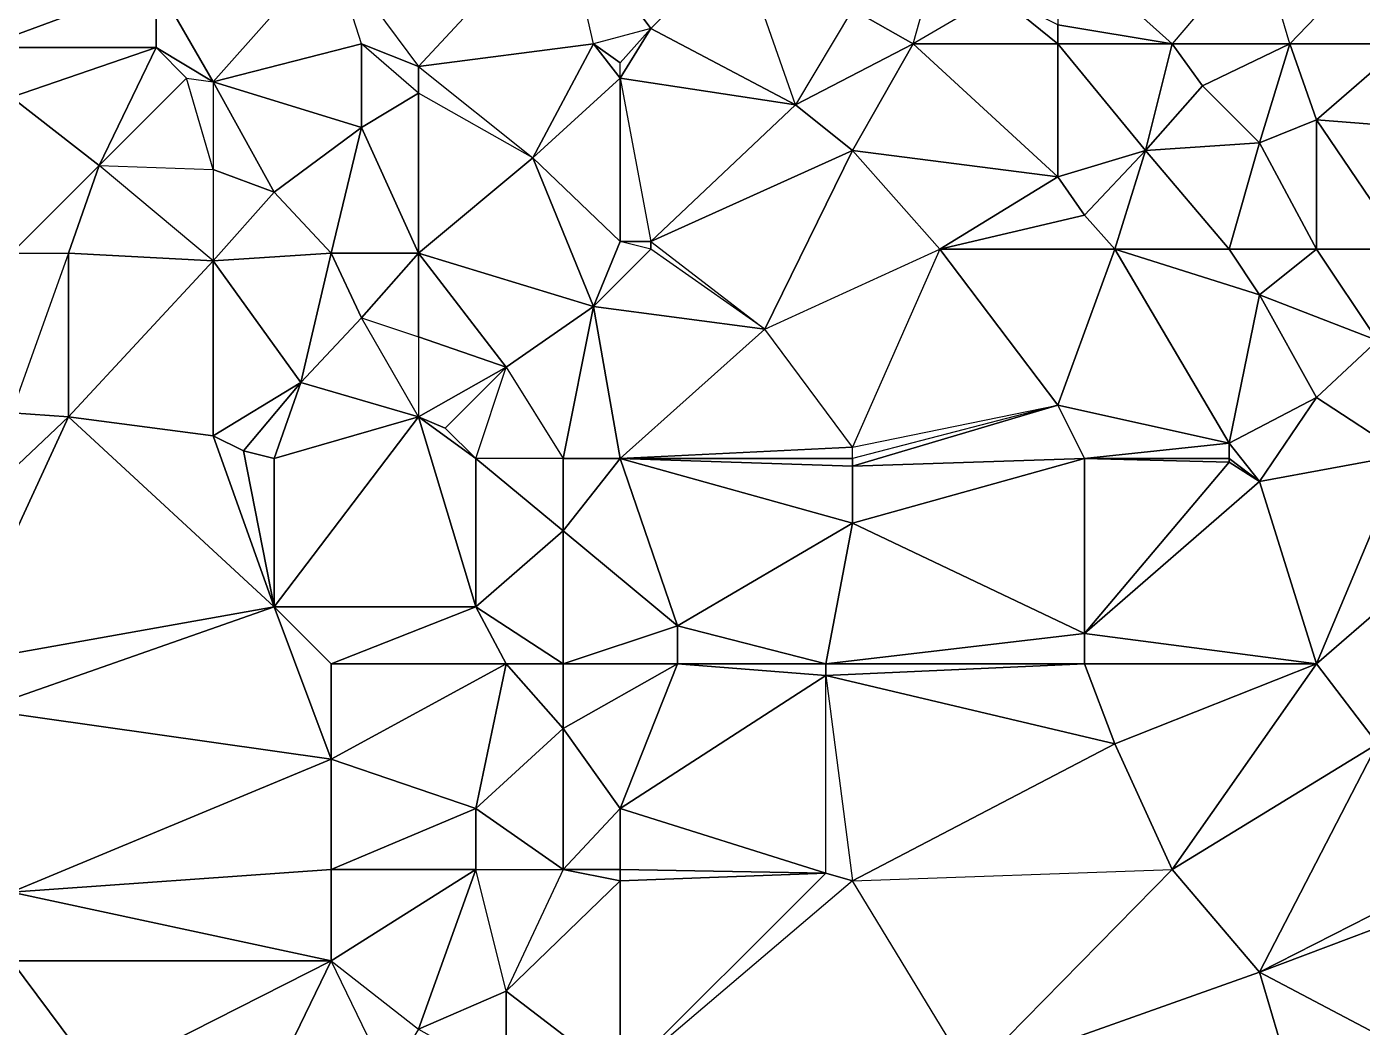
# Model space of a CAD drawing. Header units: metres. Extents: x 121.06818 to 121.07159, y 3.17836 to 3.18313.
# Drawn here: x 121.070553 to 121.070904, y 3.1793525 to 3.1796155 of the extents above; entities that cross this region are included whole.
import ezdxf

# ---------------------------------------------------------------- set-up
doc = ezdxf.new("R2010")
doc.units = ezdxf.units.M

msp = doc.modelspace()

# ---------------------------------------------------------------- linework, layer by layer
at = {"layer": 'DELAUNEY4674', "color": 252}
msp.add_3dface([(121.070801, 3.17934, 0.01041), (121.070885, 3.17934, 0.01042), (121.070877, 3.179367, 0.01042)], dxfattribs=at)
at = {"layer": 'DELAUNEY4722', "color": 252}
msp.add_3dface([(121.070618, 3.179339, 0.01037), (121.070648, 3.179339, 0.01038), (121.070633, 3.17937, 0.01037)], dxfattribs=at)
at = {"layer": 'DELAUNEY4750', "color": 252}
msp.add_3dface([(121.070572, 3.179339, 0.01036), (121.070618, 3.179339, 0.01037), (121.070633, 3.17937, 0.01037)], dxfattribs=at)
at = {"layer": 'DELAUNEY4765', "color": 252}
msp.add_3dface([(121.070534, 3.179339, 0.01035), (121.070572, 3.179339, 0.01036), (121.070549, 3.17937, 0.01036)], dxfattribs=at)
at = {"layer": 'DELAUNEY4779', "color": 252}
msp.add_3dface([(121.070679, 3.179339, 0.01039), (121.070709, 3.179339, 0.0104), (121.070679, 3.179362, 0.01039)], dxfattribs=at)
at = {"layer": 'DELAUNEY4780', "color": 252}
msp.add_3dface([(121.070885, 3.17934, 0.01042), (121.07093, 3.179339, 0.01043), (121.070877, 3.179367, 0.01042)], dxfattribs=at)
at = {"layer": 'DELAUNEY4809', "color": 252}
msp.add_3dface([(121.070709, 3.179339, 0.0104), (121.070801, 3.17934, 0.01041), (121.07077, 3.179391, 0.01041)], dxfattribs=at)
at = {"layer": 'DELAUNEY4823', "color": 252}
msp.add_3dface([(121.070656, 3.179352, 0.01038), (121.070648, 3.179339, 0.01038), (121.070633, 3.17937, 0.01037)], dxfattribs=at)
at = {"layer": 'DELAUNEY4824', "color": 252}
msp.add_3dface([(121.070656, 3.179352, 0.01038), (121.070679, 3.179339, 0.01039), (121.070679, 3.179362, 0.01039)], dxfattribs=at)
at = {"layer": 'DELAUNEY4825', "color": 252}
msp.add_3dface([(121.070801, 3.17934, 0.01041), (121.070877, 3.179367, 0.01042), (121.070854, 3.179394, 0.01042)], dxfattribs=at)
at = {"layer": 'DELAUNEY4851', "color": 252}
msp.add_3dface([(121.070709, 3.179339, 0.0104), (121.070763, 3.179393, 0.01041), (121.07077, 3.179391, 0.01041)], dxfattribs=at)
at = {"layer": 'DELAUNEY4852', "color": 252}
msp.add_3dface([(121.070709, 3.179339, 0.0104), (121.070763, 3.179393, 0.01041), (121.070709, 3.179391, 0.0104)], dxfattribs=at)
at = {"layer": 'DELAUNEY4853', "color": 252}
msp.add_3dface([(121.070801, 3.17934, 0.01041), (121.07077, 3.179391, 0.01041), (121.070854, 3.179394, 0.01042)], dxfattribs=at)
at = {"layer": 'DELAUNEY4865', "color": 252}
msp.add_3dface([(121.070549, 3.17937, 0.01036), (121.070572, 3.179339, 0.01036), (121.070633, 3.17937, 0.01037)], dxfattribs=at)
at = {"layer": 'DELAUNEY4866', "color": 252}
msp.add_3dface([(121.070656, 3.179352, 0.01038), (121.070679, 3.179362, 0.01039), (121.070671, 3.179394, 0.01038)], dxfattribs=at)
at = {"layer": 'DELAUNEY4867', "color": 252}
msp.add_3dface([(121.070679, 3.179362, 0.01039), (121.070709, 3.179339, 0.0104), (121.070709, 3.179391, 0.0104)], dxfattribs=at)
at = {"layer": 'DELAUNEY4868', "color": 252}
msp.add_3dface([(121.07077, 3.179391, 0.01041), (121.070763, 3.179393, 0.01041), (121.070763, 3.179445, 0.01041)], dxfattribs=at)
at = {"layer": 'DELAUNEY4895', "color": 252}
msp.add_3dface([(121.070633, 3.17937, 0.01037), (121.070656, 3.179352, 0.01038), (121.070671, 3.179394, 0.01038)], dxfattribs=at)
at = {"layer": 'DELAUNEY4907', "color": 252}
msp.add_3dface([(121.070854, 3.179394, 0.01042), (121.070877, 3.179367, 0.01042), (121.070908, 3.179427, 0.01043)], dxfattribs=at)
at = {"layer": 'DELAUNEY4920', "color": 252}
msp.add_3dface([(121.070877, 3.179367, 0.01042), (121.07093, 3.179339, 0.01043), (121.07093, 3.179387, 0.01043)], dxfattribs=at)
at = {"layer": 'DELAUNEY4932', "color": 252}
msp.add_3dface([(121.070877, 3.179367, 0.01042), (121.07093, 3.179387, 0.01043), (121.07093, 3.179394, 0.01043)], dxfattribs=at)
at = {"layer": 'DELAUNEY4946', "color": 252}
msp.add_3dface([(121.070679, 3.179362, 0.01039), (121.070709, 3.179391, 0.0104), (121.070694, 3.179394, 0.01039)], dxfattribs=at)
at = {"layer": 'DELAUNEY4965', "color": 252}
msp.add_3dface([(121.070709, 3.179391, 0.0104), (121.070763, 3.179393, 0.01041), (121.070709, 3.179394, 0.0104)], dxfattribs=at)
at = {"layer": 'DELAUNEY4995', "color": 252}
msp.add_3dface([(121.070694, 3.179394, 0.01039), (121.070679, 3.179362, 0.01039), (121.070671, 3.179394, 0.01038)], dxfattribs=at)
at = {"layer": 'DELAUNEY5008', "color": 252}
msp.add_3dface([(121.070694, 3.179394, 0.01039), (121.070709, 3.179391, 0.0104), (121.070709, 3.179394, 0.0104)], dxfattribs=at)
at = {"layer": 'DELAUNEY5028', "color": 252}
msp.add_3dface([(121.070549, 3.17937, 0.01036), (121.070633, 3.17937, 0.01037), (121.070549, 3.179388, 0.01036)], dxfattribs=at)
at = {"layer": 'DELAUNEY5029', "color": 252}
msp.add_3dface([(121.070633, 3.17937, 0.01037), (121.070671, 3.179394, 0.01038), (121.070633, 3.179394, 0.01037)], dxfattribs=at)
at = {"layer": 'DELAUNEY5060', "color": 252}
msp.add_3dface([(121.070549, 3.179388, 0.01036), (121.070633, 3.17937, 0.01037), (121.070633, 3.179394, 0.01037)], dxfattribs=at)
at = {"layer": 'DELAUNEY5061', "color": 252}
msp.add_3dface([(121.070549, 3.179388, 0.01036), (121.070633, 3.179394, 0.01037), (121.070633, 3.179423, 0.01037)], dxfattribs=at)
at = {"layer": 'DELAUNEY5062', "color": 252}
msp.add_3dface([(121.070671, 3.179394, 0.01038), (121.070694, 3.179394, 0.01039), (121.070671, 3.17941, 0.01038)], dxfattribs=at)
at = {"layer": 'DELAUNEY5075', "color": 252}
msp.add_3dface([(121.070633, 3.179394, 0.01037), (121.070671, 3.179394, 0.01038), (121.070671, 3.17941, 0.01038)], dxfattribs=at)
at = {"layer": 'DELAUNEY5076', "color": 252}
msp.add_3dface([(121.07077, 3.179391, 0.01041), (121.070854, 3.179394, 0.01042), (121.070839, 3.179427, 0.01042)], dxfattribs=at)
at = {"layer": 'DELAUNEY5124', "color": 252}
msp.add_3dface([(121.070694, 3.179394, 0.01039), (121.070709, 3.179394, 0.0104), (121.070709, 3.17941, 0.0104)], dxfattribs=at)
at = {"layer": 'DELAUNEY5125', "color": 252}
msp.add_3dface([(121.070877, 3.179367, 0.01042), (121.07093, 3.179394, 0.01043), (121.070908, 3.179427, 0.01043)], dxfattribs=at)
at = {"layer": 'DELAUNEY5145', "color": 252}
msp.add_3dface([(121.070709, 3.179394, 0.0104), (121.070763, 3.179393, 0.01041), (121.070709, 3.17941, 0.0104)], dxfattribs=at)
at = {"layer": 'DELAUNEY5146', "color": 252}
msp.add_3dface([(121.07077, 3.179391, 0.01041), (121.070839, 3.179427, 0.01042), (121.070763, 3.179445, 0.01041)], dxfattribs=at)
at = {"layer": 'DELAUNEY5147', "color": 252}
msp.add_3dface([(121.070839, 3.179427, 0.01042), (121.070854, 3.179394, 0.01042), (121.070892, 3.179448, 0.01043)], dxfattribs=at)
at = {"layer": 'DELAUNEY5169', "color": 252}
msp.add_3dface([(121.070854, 3.179394, 0.01042), (121.070908, 3.179427, 0.01043), (121.070892, 3.179448, 0.01043)], dxfattribs=at)
at = {"layer": 'DELAUNEY5180', "color": 252}
msp.add_3dface([(121.070633, 3.179394, 0.01037), (121.070671, 3.17941, 0.01038), (121.070633, 3.179423, 0.01037)], dxfattribs=at)
at = {"layer": 'DELAUNEY5181', "color": 252}
msp.add_3dface([(121.070671, 3.17941, 0.01038), (121.070694, 3.179394, 0.01039), (121.070694, 3.179431, 0.01039)], dxfattribs=at)
at = {"layer": 'DELAUNEY5182', "color": 252}
msp.add_3dface([(121.070694, 3.179394, 0.01039), (121.070709, 3.17941, 0.0104), (121.070694, 3.179431, 0.01039)], dxfattribs=at)
at = {"layer": 'DELAUNEY5196', "color": 252}
msp.add_3dface([(121.070709, 3.17941, 0.0104), (121.070763, 3.179393, 0.01041), (121.070763, 3.179445, 0.01041)], dxfattribs=at)
at = {"layer": 'DELAUNEY5222', "color": 252}
msp.add_3dface([(121.070549, 3.179388, 0.01036), (121.070633, 3.179423, 0.01037), (121.070541, 3.179436, 0.01036)], dxfattribs=at)
at = {"layer": 'DELAUNEY5238', "color": 252}
msp.add_3dface([(121.070633, 3.179423, 0.01037), (121.070671, 3.17941, 0.01038), (121.070679, 3.179448, 0.01038)], dxfattribs=at)
at = {"layer": 'DELAUNEY5249', "color": 252}
msp.add_3dface([(121.070671, 3.17941, 0.01038), (121.070694, 3.179431, 0.01039), (121.070679, 3.179448, 0.01038)], dxfattribs=at)
at = {"layer": 'DELAUNEY5250', "color": 252}
msp.add_3dface([(121.070694, 3.179431, 0.01039), (121.070709, 3.17941, 0.0104), (121.070724, 3.179448, 0.0104)], dxfattribs=at)
at = {"layer": 'DELAUNEY5278', "color": 252}
msp.add_3dface([(121.070709, 3.17941, 0.0104), (121.070763, 3.179445, 0.01041), (121.070724, 3.179448, 0.0104)], dxfattribs=at)
at = {"layer": 'DELAUNEY5298', "color": 252}
msp.add_3dface([(121.070541, 3.179436, 0.01036), (121.070633, 3.179423, 0.01037), (121.070618, 3.179463, 0.01037)], dxfattribs=at)
at = {"layer": 'DELAUNEY5299', "color": 252}
msp.add_3dface([(121.070892, 3.179448, 0.01043), (121.070908, 3.179427, 0.01043), (121.07093, 3.179481, 0.01044)], dxfattribs=at)
at = {"layer": 'DELAUNEY5314', "color": 252}
msp.add_3dface([(121.070724, 3.179448, 0.0104), (121.070763, 3.179445, 0.01041), (121.070763, 3.179448, 0.01041)], dxfattribs=at)
at = {"layer": 'DELAUNEY5315', "color": 252}
msp.add_3dface([(121.070839, 3.179427, 0.01042), (121.070892, 3.179448, 0.01043), (121.070831, 3.179448, 0.01042)], dxfattribs=at)
at = {"layer": 'DELAUNEY5334', "color": 252}
msp.add_3dface([(121.070763, 3.179445, 0.01041), (121.070839, 3.179427, 0.01042), (121.070831, 3.179448, 0.01042)], dxfattribs=at)
at = {"layer": 'DELAUNEY5335', "color": 252}
msp.add_3dface([(121.070763, 3.179445, 0.01041), (121.070831, 3.179448, 0.01042), (121.070763, 3.179448, 0.01041)], dxfattribs=at)
at = {"layer": 'DELAUNEY5372', "color": 252}
msp.add_3dface([(121.070541, 3.179436, 0.01036), (121.070618, 3.179463, 0.01037), (121.070534, 3.179448, 0.01036)], dxfattribs=at)
at = {"layer": 'DELAUNEY5373', "color": 252}
msp.add_3dface([(121.070618, 3.179463, 0.01037), (121.070633, 3.179423, 0.01037), (121.070633, 3.179448, 0.01037)], dxfattribs=at)
at = {"layer": 'DELAUNEY5374', "color": 252}
msp.add_3dface([(121.070679, 3.179448, 0.01038), (121.070694, 3.179431, 0.01039), (121.070694, 3.179448, 0.01039)], dxfattribs=at)
at = {"layer": 'DELAUNEY5375', "color": 252}
msp.add_3dface([(121.070694, 3.179431, 0.01039), (121.070724, 3.179448, 0.0104), (121.070694, 3.179448, 0.01039)], dxfattribs=at)
at = {"layer": 'DELAUNEY5398', "color": 252}
msp.add_3dface([(121.070633, 3.179423, 0.01037), (121.070679, 3.179448, 0.01038), (121.070633, 3.179448, 0.01037)], dxfattribs=at)
at = {"layer": 'DELAUNEY5422', "color": 252}
msp.add_3dface([(121.070618, 3.179463, 0.01037), (121.070633, 3.179448, 0.01037), (121.070671, 3.179463, 0.01038)], dxfattribs=at)
at = {"layer": 'DELAUNEY5423', "color": 252}
msp.add_3dface([(121.070633, 3.179448, 0.01037), (121.070679, 3.179448, 0.01038), (121.070671, 3.179463, 0.01038)], dxfattribs=at)
at = {"layer": 'DELAUNEY5449', "color": 252}
msp.add_3dface([(121.070679, 3.179448, 0.01038), (121.070694, 3.179448, 0.01039), (121.070671, 3.179463, 0.01038)], dxfattribs=at)
at = {"layer": 'DELAUNEY5450', "color": 252}
msp.add_3dface([(121.070694, 3.179448, 0.01039), (121.070724, 3.179448, 0.0104), (121.070724, 3.179458, 0.0104)], dxfattribs=at)
at = {"layer": 'DELAUNEY5482', "color": 252}
msp.add_3dface([(121.070724, 3.179448, 0.0104), (121.070763, 3.179448, 0.01041), (121.070724, 3.179458, 0.0104)], dxfattribs=at)
at = {"layer": 'DELAUNEY5497', "color": 252}
msp.add_3dface([(121.070763, 3.179448, 0.01041), (121.070831, 3.179448, 0.01042), (121.070831, 3.179456, 0.01042)], dxfattribs=at)
at = {"layer": 'DELAUNEY5498', "color": 252}
msp.add_3dface([(121.070831, 3.179448, 0.01042), (121.070892, 3.179448, 0.01043), (121.070831, 3.179456, 0.01042)], dxfattribs=at)
at = {"layer": 'DELAUNEY5512', "color": 252}
msp.add_3dface([(121.070763, 3.179448, 0.01041), (121.070831, 3.179456, 0.01042), (121.07077, 3.179485, 0.01041)], dxfattribs=at)
at = {"layer": 'DELAUNEY5526', "color": 252}
msp.add_3dface([(121.070694, 3.179448, 0.01039), (121.070724, 3.179458, 0.0104), (121.070694, 3.179483, 0.01039)], dxfattribs=at)
at = {"layer": 'DELAUNEY5527', "color": 252}
msp.add_3dface([(121.070724, 3.179458, 0.0104), (121.070763, 3.179448, 0.01041), (121.07077, 3.179485, 0.01041)], dxfattribs=at)
at = {"layer": 'DELAUNEY5528', "color": 252}
msp.add_3dface([(121.070831, 3.179456, 0.01042), (121.070892, 3.179448, 0.01043), (121.070877, 3.179496, 0.01043)], dxfattribs=at)
at = {"layer": 'DELAUNEY5529', "color": 252}
msp.add_3dface([(121.070892, 3.179448, 0.01043), (121.07093, 3.179481, 0.01044), (121.070915, 3.179503, 0.01044)], dxfattribs=at)
at = {"layer": 'DELAUNEY5558', "color": 252}
msp.add_3dface([(121.070526, 3.179477, 0.01036), (121.070534, 3.179448, 0.01036), (121.070564, 3.179513, 0.01037)], dxfattribs=at)
at = {"layer": 'DELAUNEY5580', "color": 252}
msp.add_3dface([(121.070671, 3.179463, 0.01038), (121.070694, 3.179448, 0.01039), (121.070694, 3.179483, 0.01039)], dxfattribs=at)
at = {"layer": 'DELAUNEY5581', "color": 252}
msp.add_3dface([(121.07077, 3.179485, 0.01041), (121.070831, 3.179456, 0.01042), (121.070831, 3.179502, 0.01042)], dxfattribs=at)
at = {"layer": 'DELAUNEY5601', "color": 252}
msp.add_3dface([(121.070671, 3.179463, 0.01038), (121.070694, 3.179483, 0.01039), (121.070671, 3.179502, 0.01038)], dxfattribs=at)
at = {"layer": 'DELAUNEY5602', "color": 252}
msp.add_3dface([(121.070831, 3.179456, 0.01042), (121.070877, 3.179496, 0.01043), (121.070869, 3.179501, 0.01043)], dxfattribs=at)
at = {"layer": 'DELAUNEY5603', "color": 252}
msp.add_3dface([(121.070877, 3.179496, 0.01043), (121.070892, 3.179448, 0.01043), (121.070915, 3.179503, 0.01044)], dxfattribs=at)
at = {"layer": 'DELAUNEY5618', "color": 252}
msp.add_3dface([(121.070534, 3.179448, 0.01036), (121.070618, 3.179463, 0.01037), (121.070564, 3.179513, 0.01037)], dxfattribs=at)
at = {"layer": 'DELAUNEY5619', "color": 252}
msp.add_3dface([(121.070694, 3.179483, 0.01039), (121.070724, 3.179458, 0.0104), (121.070709, 3.179502, 0.0104)], dxfattribs=at)
at = {"layer": 'DELAUNEY5639', "color": 252}
msp.add_3dface([(121.070564, 3.179513, 0.01037), (121.070618, 3.179463, 0.01037), (121.070602, 3.179508, 0.01037)], dxfattribs=at)
at = {"layer": 'DELAUNEY5640', "color": 252}
msp.add_3dface([(121.070724, 3.179458, 0.0104), (121.07077, 3.179485, 0.01041), (121.070709, 3.179502, 0.0104)], dxfattribs=at)
at = {"layer": 'DELAUNEY5653', "color": 252}
msp.add_3dface([(121.070526, 3.179477, 0.01036), (121.070564, 3.179513, 0.01037), (121.070549, 3.179514, 0.01037)], dxfattribs=at)
at = {"layer": 'DELAUNEY5654', "color": 252}
msp.add_3dface([(121.070831, 3.179456, 0.01042), (121.070869, 3.179501, 0.01043), (121.070831, 3.179502, 0.01042)], dxfattribs=at)
at = {"layer": 'DELAUNEY5662', "color": 252}
msp.add_3dface([(121.070564, 3.179513, 0.01037), (121.070602, 3.179508, 0.01037), (121.070602, 3.179554, 0.01038)], dxfattribs=at)
at = {"layer": 'DELAUNEY5663', "color": 252}
msp.add_3dface([(121.070602, 3.179508, 0.01037), (121.070618, 3.179463, 0.01037), (121.07061, 3.179504, 0.01037)], dxfattribs=at)
at = {"layer": 'DELAUNEY5664', "color": 252}
msp.add_3dface([(121.070618, 3.179463, 0.01037), (121.070671, 3.179463, 0.01038), (121.070656, 3.179513, 0.01038)], dxfattribs=at)
at = {"layer": 'DELAUNEY5665', "color": 252}
msp.add_3dface([(121.070869, 3.179501, 0.01043), (121.070877, 3.179496, 0.01043), (121.070869, 3.179502, 0.01043)], dxfattribs=at)
at = {"layer": 'DELAUNEY5694', "color": 252}
msp.add_3dface([(121.07061, 3.179504, 0.01037), (121.070618, 3.179463, 0.01037), (121.070618, 3.179502, 0.01037)], dxfattribs=at)
at = {"layer": 'DELAUNEY5695', "color": 252}
msp.add_3dface([(121.070694, 3.179483, 0.01039), (121.070709, 3.179502, 0.0104), (121.070694, 3.179502, 0.01039)], dxfattribs=at)
at = {"layer": 'DELAUNEY5696', "color": 252}
msp.add_3dface([(121.07077, 3.179485, 0.01041), (121.070831, 3.179502, 0.01042), (121.07077, 3.1795, 0.01041)], dxfattribs=at)
at = {"layer": 'DELAUNEY5697', "color": 252}
msp.add_3dface([(121.070877, 3.179496, 0.01043), (121.070915, 3.179503, 0.01044), (121.070892, 3.179518, 0.01044)], dxfattribs=at)
at = {"layer": 'DELAUNEY5718', "color": 252}
msp.add_3dface([(121.070602, 3.179508, 0.01037), (121.07061, 3.179504, 0.01037), (121.070625, 3.179522, 0.01038)], dxfattribs=at)
at = {"layer": 'DELAUNEY5719', "color": 252}
msp.add_3dface([(121.070618, 3.179502, 0.01037), (121.070618, 3.179463, 0.01037), (121.070656, 3.179513, 0.01038)], dxfattribs=at)
at = {"layer": 'DELAUNEY5720', "color": 252}
msp.add_3dface([(121.070656, 3.179513, 0.01038), (121.070671, 3.179463, 0.01038), (121.070671, 3.179502, 0.01038)], dxfattribs=at)
at = {"layer": 'DELAUNEY5721', "color": 252}
msp.add_3dface([(121.070831, 3.179502, 0.01042), (121.070869, 3.179501, 0.01043), (121.070869, 3.179502, 0.01043)], dxfattribs=at)
at = {"layer": 'DELAUNEY5738', "color": 252}
msp.add_3dface([(121.07061, 3.179504, 0.01037), (121.070618, 3.179502, 0.01037), (121.070625, 3.179522, 0.01038)], dxfattribs=at)
at = {"layer": 'DELAUNEY5739', "color": 252}
msp.add_3dface([(121.070618, 3.179502, 0.01037), (121.070656, 3.179513, 0.01038), (121.070625, 3.179522, 0.01038)], dxfattribs=at)
at = {"layer": 'DELAUNEY5740', "color": 252}
msp.add_3dface([(121.070656, 3.179513, 0.01038), (121.070671, 3.179502, 0.01038), (121.070663, 3.17951, 0.01038)], dxfattribs=at)
at = {"layer": 'DELAUNEY5741', "color": 252}
msp.add_3dface([(121.070656, 3.179513, 0.01038), (121.070671, 3.179502, 0.01038), (121.070679, 3.179526, 0.01039)], dxfattribs=at)
at = {"layer": 'DELAUNEY5742', "color": 252}
msp.add_3dface([(121.070671, 3.179502, 0.01038), (121.070694, 3.179483, 0.01039), (121.070694, 3.179502, 0.01039)], dxfattribs=at)
at = {"layer": 'DELAUNEY5760', "color": 252}
msp.add_3dface([(121.070549, 3.179514, 0.01037), (121.070564, 3.179513, 0.01037), (121.070564, 3.179556, 0.01038)], dxfattribs=at)
at = {"layer": 'DELAUNEY5777', "color": 252}
msp.add_3dface([(121.070709, 3.179502, 0.0104), (121.07077, 3.179485, 0.01041), (121.07077, 3.1795, 0.01041)], dxfattribs=at)
at = {"layer": 'DELAUNEY5787', "color": 252}
msp.add_3dface([(121.070656, 3.179513, 0.01038), (121.070663, 3.17951, 0.01038), (121.070679, 3.179526, 0.01039)], dxfattribs=at)
at = {"layer": 'DELAUNEY5788', "color": 252}
msp.add_3dface([(121.070663, 3.17951, 0.01038), (121.070671, 3.179502, 0.01038), (121.070679, 3.179526, 0.01039)], dxfattribs=at)
at = {"layer": 'DELAUNEY5789', "color": 252}
msp.add_3dface([(121.070709, 3.179502, 0.0104), (121.07077, 3.1795, 0.01041), (121.07077, 3.179502, 0.01041)], dxfattribs=at)
at = {"layer": 'DELAUNEY5813', "color": 252}
msp.add_3dface([(121.070694, 3.179502, 0.01039), (121.070709, 3.179502, 0.0104), (121.070702, 3.179542, 0.0104)], dxfattribs=at)
at = {"layer": 'DELAUNEY5814', "color": 252}
msp.add_3dface([(121.07077, 3.1795, 0.01041), (121.070831, 3.179502, 0.01042), (121.070824, 3.179516, 0.01042)], dxfattribs=at)
at = {"layer": 'DELAUNEY5827', "color": 252}
msp.add_3dface([(121.07077, 3.1795, 0.01041), (121.070824, 3.179516, 0.01042), (121.07077, 3.179502, 0.01041)], dxfattribs=at)
at = {"layer": 'DELAUNEY5828', "color": 252}
msp.add_3dface([(121.070824, 3.179516, 0.01042), (121.070831, 3.179502, 0.01042), (121.070869, 3.179506, 0.01043)], dxfattribs=at)
at = {"layer": 'DELAUNEY5842', "color": 252}
msp.add_3dface([(121.070877, 3.179496, 0.01043), (121.070892, 3.179518, 0.01044), (121.070869, 3.179506, 0.01043)], dxfattribs=at)
at = {"layer": 'DELAUNEY5859', "color": 252}
msp.add_3dface([(121.070709, 3.179502, 0.0104), (121.07077, 3.179502, 0.01041), (121.07077, 3.179505, 0.01041)], dxfattribs=at)
at = {"layer": 'DELAUNEY5860', "color": 252}
msp.add_3dface([(121.070831, 3.179502, 0.01042), (121.070869, 3.179502, 0.01043), (121.070869, 3.179506, 0.01043)], dxfattribs=at)
at = {"layer": 'DELAUNEY5861', "color": 252}
msp.add_3dface([(121.070892, 3.179518, 0.01044), (121.070915, 3.179503, 0.01044), (121.070908, 3.179533, 0.01045)], dxfattribs=at)
at = {"layer": 'DELAUNEY5878', "color": 252}
msp.add_3dface([(121.070709, 3.179502, 0.0104), (121.07077, 3.179505, 0.01041), (121.070747, 3.179536, 0.01041)], dxfattribs=at)
at = {"layer": 'DELAUNEY5879', "color": 252}
msp.add_3dface([(121.07077, 3.179502, 0.01041), (121.07077, 3.179505, 0.01041), (121.070824, 3.179516, 0.01042)], dxfattribs=at)
at = {"layer": 'DELAUNEY5880', "color": 252}
msp.add_3dface([(121.070869, 3.179506, 0.01043), (121.070869, 3.179502, 0.01043), (121.070877, 3.179496, 0.01043)], dxfattribs=at)
at = {"layer": 'DELAUNEY5893', "color": 252}
msp.add_3dface([(121.070709, 3.179502, 0.0104), (121.070747, 3.179536, 0.01041), (121.070702, 3.179542, 0.0104)], dxfattribs=at)
at = {"layer": 'DELAUNEY5894', "color": 252}
msp.add_3dface([(121.07077, 3.179505, 0.01041), (121.070824, 3.179516, 0.01042), (121.070793, 3.179557, 0.01042)], dxfattribs=at)
at = {"layer": 'DELAUNEY5914', "color": 252}
msp.add_3dface([(121.070625, 3.179522, 0.01038), (121.070656, 3.179513, 0.01038), (121.070641, 3.179539, 0.01039)], dxfattribs=at)
at = {"layer": 'DELAUNEY5915', "color": 252}
msp.add_3dface([(121.07077, 3.179505, 0.01041), (121.070747, 3.179536, 0.01041), (121.070793, 3.179557, 0.01042)], dxfattribs=at)
at = {"layer": 'DELAUNEY5930', "color": 252}
msp.add_3dface([(121.070671, 3.179502, 0.01038), (121.070679, 3.179526, 0.01039), (121.070694, 3.179502, 0.01039)], dxfattribs=at)
at = {"layer": 'DELAUNEY5931', "color": 252}
msp.add_3dface([(121.070869, 3.179506, 0.01043), (121.070892, 3.179518, 0.01044), (121.070877, 3.179545, 0.01044)], dxfattribs=at)
at = {"layer": 'DELAUNEY5946', "color": 252}
msp.add_3dface([(121.070679, 3.179526, 0.01039), (121.070694, 3.179502, 0.01039), (121.070702, 3.179542, 0.0104)], dxfattribs=at)
at = {"layer": 'DELAUNEY5974', "color": 252}
msp.add_3dface([(121.070602, 3.179508, 0.01037), (121.070625, 3.179522, 0.01038), (121.070602, 3.179554, 0.01038)], dxfattribs=at)
at = {"layer": 'DELAUNEY5975', "color": 252}
msp.add_3dface([(121.070892, 3.179518, 0.01044), (121.070908, 3.179533, 0.01045), (121.070877, 3.179545, 0.01044)], dxfattribs=at)
at = {"layer": 'DELAUNEY6011', "color": 252}
msp.add_3dface([(121.070625, 3.179522, 0.01038), (121.070641, 3.179539, 0.01039), (121.070633, 3.179556, 0.01039)], dxfattribs=at)
at = {"layer": 'DELAUNEY6012', "color": 252}
msp.add_3dface([(121.070656, 3.179513, 0.01038), (121.070641, 3.179539, 0.01039), (121.070656, 3.179534, 0.01039)], dxfattribs=at)
at = {"layer": 'DELAUNEY6013', "color": 252}
msp.add_3dface([(121.070656, 3.179513, 0.01038), (121.070679, 3.179526, 0.01039), (121.070656, 3.179534, 0.01039)], dxfattribs=at)
at = {"layer": 'DELAUNEY6014', "color": 252}
msp.add_3dface([(121.070679, 3.179526, 0.01039), (121.070702, 3.179542, 0.0104), (121.070656, 3.179556, 0.0104)], dxfattribs=at)
at = {"layer": 'DELAUNEY6015', "color": 252}
msp.add_3dface([(121.070824, 3.179516, 0.01042), (121.070869, 3.179506, 0.01043), (121.070839, 3.179557, 0.01043)], dxfattribs=at)
at = {"layer": 'DELAUNEY6031', "color": 252}
msp.add_3dface([(121.070641, 3.179539, 0.01039), (121.070656, 3.179534, 0.01039), (121.070656, 3.179556, 0.0104)], dxfattribs=at)
at = {"layer": 'DELAUNEY6032', "color": 252}
msp.add_3dface([(121.070656, 3.179534, 0.01039), (121.070679, 3.179526, 0.01039), (121.070656, 3.179556, 0.0104)], dxfattribs=at)
at = {"layer": 'DELAUNEY6033', "color": 252}
msp.add_3dface([(121.070869, 3.179506, 0.01043), (121.070877, 3.179545, 0.01044), (121.070839, 3.179557, 0.01043)], dxfattribs=at)
at = {"layer": 'DELAUNEY6038', "color": 252}
msp.add_3dface([(121.070702, 3.179542, 0.0104), (121.070747, 3.179536, 0.01041), (121.070717, 3.179557, 0.01041)], dxfattribs=at)
at = {"layer": 'DELAUNEY6039', "color": 252}
msp.add_3dface([(121.070793, 3.179557, 0.01042), (121.070824, 3.179516, 0.01042), (121.070839, 3.179557, 0.01043)], dxfattribs=at)
at = {"layer": 'DELAUNEY6060', "color": 252}
msp.add_3dface([(121.070564, 3.179513, 0.01037), (121.070602, 3.179554, 0.01038), (121.070564, 3.179556, 0.01038)], dxfattribs=at)
at = {"layer": 'DELAUNEY6078', "color": 252}
msp.add_3dface([(121.070602, 3.179554, 0.01038), (121.070625, 3.179522, 0.01038), (121.070633, 3.179556, 0.01039)], dxfattribs=at)
at = {"layer": 'DELAUNEY6079', "color": 252}
msp.add_3dface([(121.070839, 3.179557, 0.01043), (121.070877, 3.179545, 0.01044), (121.070869, 3.179557, 0.01044)], dxfattribs=at)
at = {"layer": 'DELAUNEY6094', "color": 252}
msp.add_3dface([(121.070549, 3.179514, 0.01037), (121.070549, 3.179556, 0.01038), (121.070564, 3.179556, 0.01038)], dxfattribs=at)
at = {"layer": 'DELAUNEY6095', "color": 252}
msp.add_3dface([(121.070702, 3.179542, 0.0104), (121.070717, 3.179557, 0.01041), (121.070709, 3.179559, 0.01041)], dxfattribs=at)
at = {"layer": 'DELAUNEY6096', "color": 252}
msp.add_3dface([(121.070747, 3.179536, 0.01041), (121.070717, 3.179557, 0.01041), (121.070717, 3.179559, 0.01041)], dxfattribs=at)
at = {"layer": 'DELAUNEY6097', "color": 252}
msp.add_3dface([(121.070747, 3.179536, 0.01041), (121.070793, 3.179557, 0.01042), (121.07077, 3.179583, 0.01042)], dxfattribs=at)
at = {"layer": 'DELAUNEY6109', "color": 252}
msp.add_3dface([(121.070549, 3.179556, 0.01038), (121.070564, 3.179556, 0.01038), (121.070572, 3.179579, 0.01039)], dxfattribs=at)
at = {"layer": 'DELAUNEY6110', "color": 252}
msp.add_3dface([(121.070564, 3.179556, 0.01038), (121.070602, 3.179554, 0.01038), (121.070572, 3.179579, 0.01039)], dxfattribs=at)
at = {"layer": 'DELAUNEY6111', "color": 252}
msp.add_3dface([(121.070877, 3.179545, 0.01044), (121.070908, 3.179533, 0.01045), (121.070892, 3.179557, 0.01045)], dxfattribs=at)
at = {"layer": 'DELAUNEY6134', "color": 252}
msp.add_3dface([(121.070869, 3.179557, 0.01044), (121.070877, 3.179545, 0.01044), (121.070892, 3.179557, 0.01045)], dxfattribs=at)
at = {"layer": 'DELAUNEY6152', "color": 252}
msp.add_3dface([(121.070602, 3.179554, 0.01038), (121.070633, 3.179556, 0.01039), (121.070618, 3.179572, 0.01039)], dxfattribs=at)
at = {"layer": 'DELAUNEY6153', "color": 252}
msp.add_3dface([(121.070633, 3.179556, 0.01039), (121.070641, 3.179539, 0.01039), (121.070656, 3.179556, 0.0104)], dxfattribs=at)
at = {"layer": 'DELAUNEY6154', "color": 252}
msp.add_3dface([(121.070839, 3.179557, 0.01043), (121.070869, 3.179557, 0.01044), (121.070847, 3.179583, 0.01044)], dxfattribs=at)
at = {"layer": 'DELAUNEY6155', "color": 252}
msp.add_3dface([(121.070892, 3.179557, 0.01045), (121.070908, 3.179533, 0.01045), (121.070915, 3.179557, 0.01046)], dxfattribs=at)
at = {"layer": 'DELAUNEY6165', "color": 252}
msp.add_3dface([(121.070793, 3.179557, 0.01042), (121.070839, 3.179557, 0.01043), (121.070831, 3.179566, 0.01043)], dxfattribs=at)
at = {"layer": 'DELAUNEY6184', "color": 252}
msp.add_3dface([(121.070793, 3.179557, 0.01042), (121.070831, 3.179566, 0.01043), (121.070824, 3.179576, 0.01043)], dxfattribs=at)
at = {"layer": 'DELAUNEY6185', "color": 252}
msp.add_3dface([(121.070831, 3.179566, 0.01043), (121.070839, 3.179557, 0.01043), (121.070847, 3.179583, 0.01044)], dxfattribs=at)
at = {"layer": 'DELAUNEY6200', "color": 252}
msp.add_3dface([(121.070702, 3.179542, 0.0104), (121.070709, 3.179559, 0.01041), (121.070686, 3.179581, 0.01041)], dxfattribs=at)
at = {"layer": 'DELAUNEY6201', "color": 252}
msp.add_3dface([(121.070892, 3.179557, 0.01045), (121.070915, 3.179557, 0.01046), (121.070892, 3.179591, 0.01046)], dxfattribs=at)
at = {"layer": 'DELAUNEY6216', "color": 252}
msp.add_3dface([(121.070656, 3.179556, 0.0104), (121.070702, 3.179542, 0.0104), (121.070686, 3.179581, 0.01041)], dxfattribs=at)
at = {"layer": 'DELAUNEY6217', "color": 252}
msp.add_3dface([(121.070717, 3.179557, 0.01041), (121.070709, 3.179559, 0.01041), (121.070717, 3.179559, 0.01041)], dxfattribs=at)
at = {"layer": 'DELAUNEY6226', "color": 252}
msp.add_3dface([(121.070633, 3.179556, 0.01039), (121.070656, 3.179556, 0.0104), (121.070641, 3.179589, 0.0104)], dxfattribs=at)
at = {"layer": 'DELAUNEY6240', "color": 252}
msp.add_3dface([(121.070656, 3.179556, 0.0104), (121.070686, 3.179581, 0.01041), (121.070656, 3.179598, 0.01041)], dxfattribs=at)
at = {"layer": 'DELAUNEY6241', "color": 252}
msp.add_3dface([(121.070747, 3.179536, 0.01041), (121.07077, 3.179583, 0.01042), (121.070717, 3.179559, 0.01041)], dxfattribs=at)
at = {"layer": 'DELAUNEY6242', "color": 252}
msp.add_3dface([(121.070869, 3.179557, 0.01044), (121.070892, 3.179557, 0.01045), (121.070877, 3.179585, 0.01045)], dxfattribs=at)
at = {"layer": 'DELAUNEY6259', "color": 252}
msp.add_3dface([(121.070602, 3.179554, 0.01038), (121.070618, 3.179572, 0.01039), (121.070602, 3.179578, 0.01039)], dxfattribs=at)
at = {"layer": 'DELAUNEY6260', "color": 252}
msp.add_3dface([(121.070618, 3.179572, 0.01039), (121.070633, 3.179556, 0.01039), (121.070641, 3.179589, 0.0104)], dxfattribs=at)
at = {"layer": 'DELAUNEY6261', "color": 252}
msp.add_3dface([(121.070717, 3.179559, 0.01041), (121.070709, 3.179559, 0.01041), (121.070709, 3.179602, 0.01042)], dxfattribs=at)
at = {"layer": 'DELAUNEY6262', "color": 252}
msp.add_3dface([(121.07077, 3.179583, 0.01042), (121.070793, 3.179557, 0.01042), (121.070824, 3.179576, 0.01043)], dxfattribs=at)
at = {"layer": 'DELAUNEY6274', "color": 252}
msp.add_3dface([(121.070709, 3.179559, 0.01041), (121.070686, 3.179581, 0.01041), (121.070709, 3.179602, 0.01042)], dxfattribs=at)
at = {"layer": 'DELAUNEY6275', "color": 252}
msp.add_3dface([(121.070824, 3.179576, 0.01043), (121.070831, 3.179566, 0.01043), (121.070847, 3.179583, 0.01044)], dxfattribs=at)
at = {"layer": 'DELAUNEY6289', "color": 252}
msp.add_3dface([(121.070602, 3.179554, 0.01038), (121.070572, 3.179579, 0.01039), (121.070602, 3.179578, 0.01039)], dxfattribs=at)
at = {"layer": 'DELAUNEY6300', "color": 252}
msp.add_3dface([(121.070572, 3.179579, 0.01039), (121.070602, 3.179578, 0.01039), (121.070595, 3.179602, 0.0104)], dxfattribs=at)
at = {"layer": 'DELAUNEY6301', "color": 252}
msp.add_3dface([(121.070717, 3.179559, 0.01041), (121.07077, 3.179583, 0.01042), (121.070755, 3.179595, 0.01042)], dxfattribs=at)
at = {"layer": 'DELAUNEY6302', "color": 252}
msp.add_3dface([(121.070847, 3.179583, 0.01044), (121.070869, 3.179557, 0.01044), (121.070877, 3.179585, 0.01045)], dxfattribs=at)
at = {"layer": 'DELAUNEY6312', "color": 252}
msp.add_3dface([(121.070602, 3.179578, 0.01039), (121.070618, 3.179572, 0.01039), (121.070602, 3.179601, 0.0104)], dxfattribs=at)
at = {"layer": 'DELAUNEY6313', "color": 252}
msp.add_3dface([(121.070717, 3.179559, 0.01041), (121.070755, 3.179595, 0.01042), (121.070709, 3.179602, 0.01042)], dxfattribs=at)
at = {"layer": 'DELAUNEY6314', "color": 252}
msp.add_3dface([(121.070877, 3.179585, 0.01045), (121.070892, 3.179557, 0.01045), (121.070892, 3.179591, 0.01046)], dxfattribs=at)
at = {"layer": 'DELAUNEY6315', "color": 252}
msp.add_3dface([(121.070915, 3.179557, 0.01046), (121.07093, 3.179588, 0.01047), (121.070892, 3.179591, 0.01046)], dxfattribs=at)
at = {"layer": 'DELAUNEY6331', "color": 252}
msp.add_3dface([(121.070549, 3.179556, 0.01038), (121.070572, 3.179579, 0.01039), (121.070549, 3.179597, 0.01039)], dxfattribs=at)
at = {"layer": 'DELAUNEY6332', "color": 252}
msp.add_3dface([(121.070641, 3.179589, 0.0104), (121.070656, 3.179556, 0.0104), (121.070656, 3.179598, 0.01041)], dxfattribs=at)
at = {"layer": 'DELAUNEY6333', "color": 252}
msp.add_3dface([(121.070755, 3.179595, 0.01042), (121.07077, 3.179583, 0.01042), (121.070786, 3.179611, 0.01043)], dxfattribs=at)
at = {"layer": 'DELAUNEY6359', "color": 252}
msp.add_3dface([(121.070618, 3.179572, 0.01039), (121.070641, 3.179589, 0.0104), (121.070602, 3.179601, 0.0104)], dxfattribs=at)
at = {"layer": 'DELAUNEY6360', "color": 252}
msp.add_3dface([(121.070847, 3.179583, 0.01044), (121.070877, 3.179585, 0.01045), (121.070862, 3.1796, 0.01045)], dxfattribs=at)
at = {"layer": 'DELAUNEY6361', "color": 252}
msp.add_3dface([(121.070877, 3.179585, 0.01045), (121.070892, 3.179591, 0.01046), (121.070885, 3.179611, 0.01046)], dxfattribs=at)
at = {"layer": 'DELAUNEY6374', "color": 252}
msp.add_3dface([(121.070549, 3.179597, 0.01039), (121.070572, 3.179579, 0.01039), (121.070587, 3.17961, 0.0104)], dxfattribs=at)
at = {"layer": 'DELAUNEY6375', "color": 252}
msp.add_3dface([(121.070641, 3.179589, 0.0104), (121.070656, 3.179598, 0.01041), (121.070641, 3.179611, 0.01041)], dxfattribs=at)
at = {"layer": 'DELAUNEY6376', "color": 252}
msp.add_3dface([(121.070824, 3.179576, 0.01043), (121.070847, 3.179583, 0.01044), (121.070824, 3.179611, 0.01044)], dxfattribs=at)
at = {"layer": 'DELAUNEY6381', "color": 252}
msp.add_3dface([(121.070686, 3.179581, 0.01041), (121.070656, 3.179598, 0.01041), (121.070656, 3.179605, 0.01041)], dxfattribs=at)
at = {"layer": 'DELAUNEY6382', "color": 252}
msp.add_3dface([(121.070892, 3.179591, 0.01046), (121.07093, 3.179588, 0.01047), (121.070915, 3.179611, 0.01047)], dxfattribs=at)
at = {"layer": 'DELAUNEY6397', "color": 252}
msp.add_3dface([(121.070686, 3.179581, 0.01041), (121.070709, 3.179602, 0.01042), (121.070702, 3.179611, 0.01042)], dxfattribs=at)
at = {"layer": 'DELAUNEY6405', "color": 252}
msp.add_3dface([(121.070709, 3.179602, 0.01042), (121.070755, 3.179595, 0.01042), (121.070717, 3.179615, 0.01042)], dxfattribs=at)
at = {"layer": 'DELAUNEY6406', "color": 252}
msp.add_3dface([(121.07077, 3.179583, 0.01042), (121.070824, 3.179576, 0.01043), (121.070786, 3.179611, 0.01043)], dxfattribs=at)
at = {"layer": 'DELAUNEY6407', "color": 252}
msp.add_3dface([(121.070847, 3.179583, 0.01044), (121.070862, 3.1796, 0.01045), (121.070854, 3.179611, 0.01045)], dxfattribs=at)
at = {"layer": 'DELAUNEY6422', "color": 252}
msp.add_3dface([(121.070572, 3.179579, 0.01039), (121.070595, 3.179602, 0.0104), (121.070587, 3.17961, 0.0104)], dxfattribs=at)
at = {"layer": 'DELAUNEY6423', "color": 252}
msp.add_3dface([(121.070602, 3.179578, 0.01039), (121.070595, 3.179602, 0.0104), (121.070602, 3.179601, 0.0104)], dxfattribs=at)
at = {"layer": 'DELAUNEY6424', "color": 252}
msp.add_3dface([(121.070862, 3.1796, 0.01045), (121.070877, 3.179585, 0.01045), (121.070885, 3.179611, 0.01046)], dxfattribs=at)
at = {"layer": 'DELAUNEY6440', "color": 252}
msp.add_3dface([(121.070786, 3.179611, 0.01043), (121.070824, 3.179576, 0.01043), (121.070824, 3.179611, 0.01044)], dxfattribs=at)
at = {"layer": 'DELAUNEY6461', "color": 252}
msp.add_3dface([(121.070595, 3.179602, 0.0104), (121.070602, 3.179601, 0.0104), (121.070587, 3.17961, 0.0104)], dxfattribs=at)
at = {"layer": 'DELAUNEY6483', "color": 252}
msp.add_3dface([(121.070541, 3.17961, 0.01039), (121.070549, 3.179597, 0.01039), (121.070587, 3.17961, 0.0104)], dxfattribs=at)
at = {"layer": 'DELAUNEY6484', "color": 252}
msp.add_3dface([(121.070602, 3.179601, 0.0104), (121.070641, 3.179589, 0.0104), (121.070641, 3.179611, 0.01041)], dxfattribs=at)
at = {"layer": 'DELAUNEY6485', "color": 252}
msp.add_3dface([(121.070786, 3.179611, 0.01043), (121.070824, 3.179611, 0.01044), (121.070808, 3.179624, 0.01043)], dxfattribs=at)
at = {"layer": 'DELAUNEY6486', "color": 252}
msp.add_3dface([(121.070824, 3.179611, 0.01044), (121.070847, 3.179583, 0.01044), (121.070854, 3.179611, 0.01045)], dxfattribs=at)
at = {"layer": 'DELAUNEY6487', "color": 252}
msp.add_3dface([(121.070892, 3.179591, 0.01046), (121.070915, 3.179611, 0.01047), (121.070885, 3.179611, 0.01046)], dxfattribs=at)
at = {"layer": 'DELAUNEY6504', "color": 252}
msp.add_3dface([(121.070686, 3.179581, 0.01041), (121.070702, 3.179611, 0.01042), (121.070656, 3.179605, 0.01041)], dxfattribs=at)
at = {"layer": 'DELAUNEY6505', "color": 252}
msp.add_3dface([(121.070702, 3.179611, 0.01042), (121.070709, 3.179602, 0.01042), (121.070709, 3.179606, 0.01042)], dxfattribs=at)
at = {"layer": 'DELAUNEY6506', "color": 252}
msp.add_3dface([(121.070702, 3.179611, 0.01042), (121.070709, 3.179602, 0.01042), (121.070717, 3.179615, 0.01042)], dxfattribs=at)
at = {"layer": 'DELAUNEY6507', "color": 252}
msp.add_3dface([(121.070717, 3.179615, 0.01042), (121.070709, 3.179602, 0.01042), (121.070709, 3.179606, 0.01042)], dxfattribs=at)
at = {"layer": 'DELAUNEY6523', "color": 252}
msp.add_3dface([(121.070602, 3.179601, 0.0104), (121.070641, 3.179611, 0.01041), (121.070633, 3.179636, 0.01041)], dxfattribs=at)
at = {"layer": 'DELAUNEY6524', "color": 252}
msp.add_3dface([(121.070717, 3.179615, 0.01042), (121.070755, 3.179595, 0.01042), (121.07074, 3.179638, 0.01041)], dxfattribs=at)
at = {"layer": 'DELAUNEY6525', "color": 252}
msp.add_3dface([(121.070854, 3.179611, 0.01045), (121.070862, 3.1796, 0.01045), (121.070885, 3.179611, 0.01046)], dxfattribs=at)
at = {"layer": 'DELAUNEY6541', "color": 252}
msp.add_3dface([(121.070656, 3.179598, 0.01041), (121.070641, 3.179611, 0.01041), (121.070656, 3.179605, 0.01041)], dxfattribs=at)
at = {"layer": 'DELAUNEY6542', "color": 252}
msp.add_3dface([(121.070755, 3.179595, 0.01042), (121.070786, 3.179611, 0.01043), (121.07077, 3.17962, 0.01042)], dxfattribs=at)
at = {"layer": 'DELAUNEY6543', "color": 252}
msp.add_3dface([(121.070824, 3.179611, 0.01044), (121.070854, 3.179611, 0.01045), (121.070824, 3.179616, 0.01044)], dxfattribs=at)
at = {"layer": 'DELAUNEY6555', "color": 252}
msp.add_3dface([(121.070656, 3.179605, 0.01041), (121.070641, 3.179611, 0.01041), (121.070633, 3.179636, 0.01041)], dxfattribs=at)
at = {"layer": 'DELAUNEY6556', "color": 252}
msp.add_3dface([(121.070656, 3.179605, 0.01041), (121.070702, 3.179611, 0.01042), (121.070694, 3.179646, 0.01042)], dxfattribs=at)
at = {"layer": 'DELAUNEY6557', "color": 252}
msp.add_3dface([(121.07077, 3.17962, 0.01042), (121.070755, 3.179595, 0.01042), (121.07074, 3.179638, 0.01041)], dxfattribs=at)
at = {"layer": 'DELAUNEY6558', "color": 252}
msp.add_3dface([(121.07077, 3.17962, 0.01042), (121.070786, 3.179611, 0.01043), (121.070793, 3.179636, 0.01042)], dxfattribs=at)
at = {"layer": 'DELAUNEY6559', "color": 252}
msp.add_3dface([(121.070808, 3.179624, 0.01043), (121.070786, 3.179611, 0.01043), (121.070793, 3.179636, 0.01042)], dxfattribs=at)
at = {"layer": 'DELAUNEY6560', "color": 252}
msp.add_3dface([(121.070808, 3.179624, 0.01043), (121.070824, 3.179611, 0.01044), (121.070824, 3.179616, 0.01044)], dxfattribs=at)
at = {"layer": 'DELAUNEY6574', "color": 252}
msp.add_3dface([(121.070702, 3.179611, 0.01042), (121.070709, 3.179606, 0.01042), (121.070717, 3.179615, 0.01042)], dxfattribs=at)
at = {"layer": 'DELAUNEY6591', "color": 252}
msp.add_3dface([(121.070885, 3.179611, 0.01046), (121.070915, 3.179611, 0.01047), (121.070908, 3.179635, 0.01046)], dxfattribs=at)
at = {"layer": 'DELAUNEY6623', "color": 252}
msp.add_3dface([(121.070587, 3.17961, 0.0104), (121.070602, 3.179601, 0.0104), (121.070587, 3.179627, 0.0104)], dxfattribs=at)
at = {"layer": 'DELAUNEY6624', "color": 252}
msp.add_3dface([(121.070717, 3.179615, 0.01042), (121.070702, 3.179611, 0.01042), (121.070694, 3.179646, 0.01042)], dxfattribs=at)
at = {"layer": 'DELAUNEY6625', "color": 252}
msp.add_3dface([(121.07074, 3.179638, 0.01041), (121.070717, 3.179615, 0.01042), (121.070694, 3.179646, 0.01042)], dxfattribs=at)
at = {"layer": 'DELAUNEY6639', "color": 252}
msp.add_3dface([(121.070541, 3.17961, 0.01039), (121.070587, 3.17961, 0.0104), (121.070587, 3.179627, 0.0104)], dxfattribs=at)
at = {"layer": 'DELAUNEY6641', "color": 252}
msp.add_3dface([(121.070824, 3.179616, 0.01044), (121.070854, 3.179611, 0.01045), (121.070824, 3.179638, 0.01043)], dxfattribs=at)
at = {"layer": 'DELAUNEY6642', "color": 252}
msp.add_3dface([(121.070854, 3.179611, 0.01045), (121.070885, 3.179611, 0.01046), (121.070877, 3.179638, 0.01045)], dxfattribs=at)
at = {"layer": 'DELAUNEY6649', "color": 252}
msp.add_3dface([(121.070541, 3.17961, 0.01039), (121.070587, 3.179627, 0.0104), (121.070549, 3.179661, 0.01039)], dxfattribs=at)
at = {"layer": 'DELAUNEY6650', "color": 252}
msp.add_3dface([(121.070587, 3.179627, 0.0104), (121.070602, 3.179601, 0.0104), (121.070633, 3.179636, 0.01041)], dxfattribs=at)
at = {"layer": 'DELAUNEY6667', "color": 252}
msp.add_3dface([(121.070908, 3.179635, 0.01046), (121.070885, 3.179611, 0.01046), (121.070877, 3.179638, 0.01045)], dxfattribs=at)
at = {"layer": 'DELAUNEY6679', "color": 252}
msp.add_3dface([(121.070656, 3.179605, 0.01041), (121.070694, 3.179646, 0.01042), (121.070633, 3.179636, 0.01041)], dxfattribs=at)
at = {"layer": 'DELAUNEY6681', "color": 252}
msp.add_3dface([(121.070877, 3.179638, 0.01045), (121.070854, 3.179611, 0.01045), (121.070824, 3.179638, 0.01043)], dxfattribs=at)

doc.saveas('drawing.dxf')
